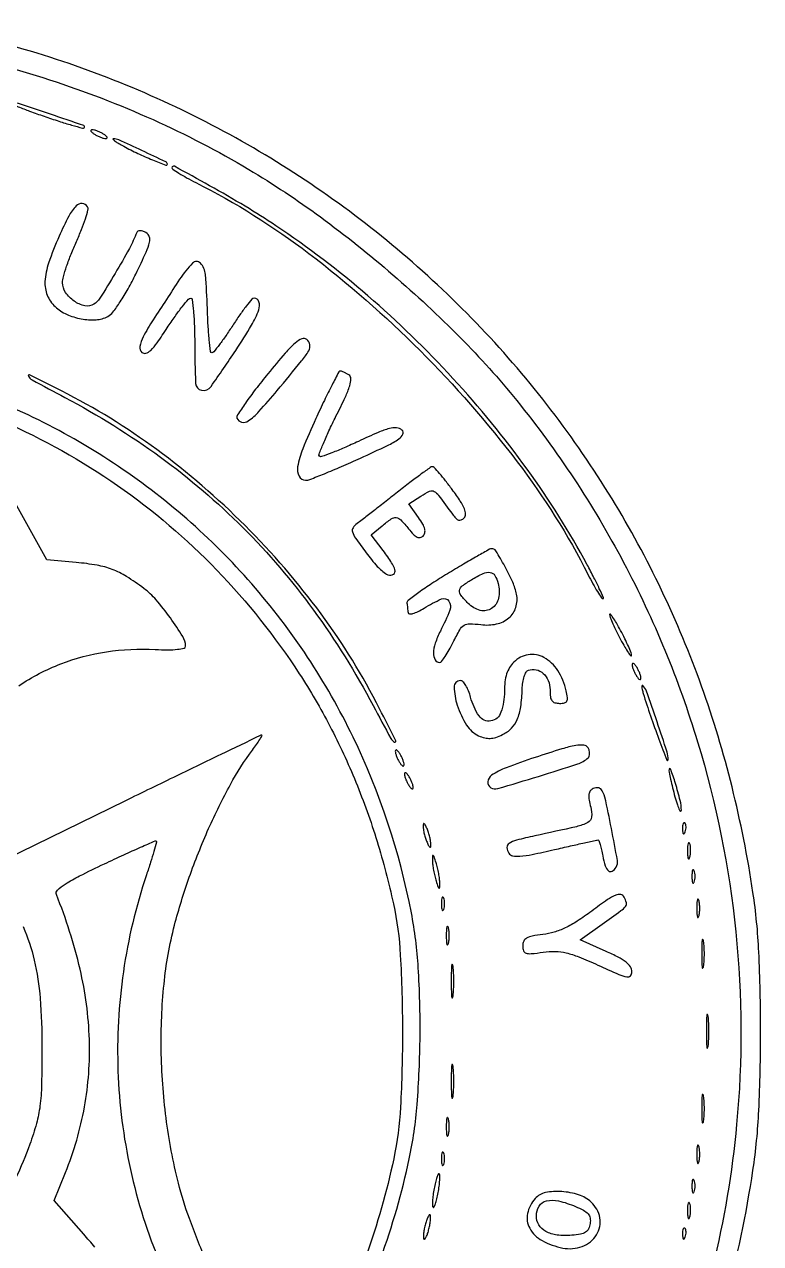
# Model space of a CAD drawing. Extents: x 0 to 449, y 1 to 450.
# Drawn here: x 287.6 to 449.2, y 178.4 to 446.1 of the extents above; entities that cross this region are included whole.
import ezdxf

# ---------------------------------------------------------------- set-up
doc = ezdxf.new("R2010")
doc.units = 0

msp = doc.modelspace()

# ---------------------------------------------------------------- linework, layer by layer
for points in [[(441.520682, 165.766314, 0.029185), (447.558738, 194.5, 0.025802), (448.836055, 207.602635, 0.011397), (449.232664, 225, 0.011397), (448.836055, 242.397365, 0.025802), (447.558738, 255.5, 0.023636), (442.962502, 278.644991, 0.025149), (436.273951, 300.768955, 0.025453), (427.486156, 321.861012, 0.025562), (416.611731, 341.919899, 0.053111), (387.824809, 379.473435, 0.052669), (351.698484, 410.23839, 0.052657), (309.933214, 432.782373, 0.053037), (264.480186, 446.038393, 0.017311)], [(269.467992, 440.266733, -0.026612), (293.141452, 433.941987, -0.02679), (315.848826, 425.190836, -0.029091), (336.852217, 414.267485, -0.024193), (352.595656, 403.814583, -0.019342), (368.519087, 391.116606, -0.019426), (383.324191, 377.304724, -0.025288), (395.695156, 363.5, -0.048322), (419.153768, 327.969852, -0.048096), (435.399836, 288.543031, -0.048203), (443.787617, 246.823444, -0.048989), (443.964332, 204.5, -0.072999), (428.978803, 143.121107, -0.071861)], [(356.463883, 154.294098, 0.071267), (372.104613, 197, 0.032804), (373.82646, 208.942319, 0.01724), (374.473498, 223.934012, 0.017239), (374.085592, 238.955779, 0.032369), (372.572096, 251, 0.065294), (359.770686, 289.613414, 0.067066), (337.5279, 323.235083, 0.067164), (307.212582, 349.731449, 0.065804), (270.754801, 367.465589, 0.010067)], [(282.967454, 358.909069, -0.049022), (308.071499, 344.861789, -0.049224), (329.872834, 326.255644, -0.047199), (347.960846, 303.5, -0.024223), (354.679552, 292.002596, -0.023023), (360.379616, 279.715895, -0.022539), (365.033448, 266.694947, -0.021005), (368.620749, 253, -0.039982), (370.144004, 241.72294, -0.013288), (370.60737, 225.040243, -0.013307), (370.182887, 208.344192, -0.039531), (368.687625, 197, -0.033275), (362.62275, 175.635564, -0.038256)], [(286.368816, 300.881229, -0.054734), (295.620495, 305.676853, -0.05517), (305.627402, 308.324286, -0.049975), (316.316303, 308.843552, 0.011361), (319.161829, 308.762141, 0.027952), (321.249452, 308.866627, 0.034206), (322.658882, 309.114783, 0.345354), (323.002098, 309.554219, 0.139475), (322.390038, 311.689534, 0.017068), (319.655012, 315.770425, 0.021166), (316.518242, 319.754999, 0.055085), (313.855171, 322.24341, 0.020866), (310.029327, 324.859252, 0.048053), (306.912085, 326.411321, 0.048327), (303.566793, 327.33483, 0.02132), (299.012802, 327.930864), (292.525604, 328.5), (288.512802, 335.758768), (284.5, 343.017535)], [(327.523831, 174.534751, -0.013525), (323.83288, 183.872687, -0.02524), (321.438861, 191.642175, -0.030322), (318.718631, 205.955749, -0.027988), (317.653725, 220.882941, -0.028765), (318.265587, 235.353899, -0.038463), (320.57453, 248.287622, -0.021926), (323.803199, 258.822189, -0.019345), (328.063843, 269.491798, -0.020059), (332.857688, 279.198719, -0.035074), (337.686689, 286.75, 0.007487), (338.584628, 287.996932, 0.013637), (339.274279, 289.045313, 0.00918), (339.769958, 289.879355, 0.575441), (339.699842, 290, 0.11259), (339.390061, 289.929348, 0.000062), (330.718932, 285.755722, 0.000822), (321.071499, 281.091143, 0.000501), (309.690959, 275.551392), (280.084017, 261.102785)], [(303.050806, 177.578834, 0.009486), (300.657238, 180.430743), (294.176535, 187.861486), (296.644039, 193.97041, 0.051373), (300.804077, 208.371012, 0.052852), (301.886386, 223.178527, 0.049796), (299.830861, 238.642055, 0.037518), (294.65111, 255, -0.311138), (294.871987, 255.980246, -0.043767), (296.602218, 257.318669, -0.026219), (299.735705, 259.106548, -0.006112), (305.179246, 261.76197, -0.002635), (309.465111, 263.760626, -0.004328), (313.115146, 265.401283, -0.000797), (316.33175, 266.807668, -0.311334), (316.565507, 266.76197, -0.268254), (316.625715, 266.526105, -0.001896), (316.039243, 264.471375, -0.006508), (315.31874, 262.098889, -0.004038), (314.414322, 259.332072, 0.045015), (309.346067, 238.07315, 0.044977), (308.162371, 216.244267, 0.045102), (310.899448, 194.61304, 0.045808), (317.465885, 173.940428, -0.006055)], [(287.333491, 247.968793, -0.044402), (289.783894, 240.608494, -0.039264), (291.081148, 232.259642, -0.019255), (291.481127, 221.5, -0.005356), (291.381837, 213.267851, -0.025544), (291.03489, 208.578398, -0.036416), (290.269973, 204.760399, -0.019359), (288.801913, 200.165396, -0.023554), (285.661463, 192.633849, -0.032099)]]:
    msp.add_lwpolyline(points, format="xyb")
for points in [[(291.92625, 425.934301, 0.005169), (295.184338, 424.84472, 0.008265), (297.991021, 423.989219, 0.003003), (300.395517, 423.31514, 0.269429), (300.739673, 423.406339, 0.55362), (300.63219, 423.87415, 0.001555), (293.338324, 426.377473, 0.003291), (286.341736, 428.703221, 0.097743), (284.496591, 428.924717, 0.782453), (284.470093, 428.768006, 0.006935), (286.267959, 428.015228, 0.008217), (288.761811, 427.058774, 0.00418)], [(303, 422, 0.026766), (303.647707, 421.628962, 0.024204), (304.353125, 421.315379, 0.024967), (305.012663, 421.096832, 0.067616), (305.5, 421.030626, 0.190341), (305.732273, 421.122372, 0.335455), (305.765625, 421.315379, 0.102785), (305.514186, 421.625641, 0.027796), (305, 422, 0.026766), (304.352293, 422.371038, 0.024204), (303.646875, 422.684621, 0.024967), (302.987337, 422.903168, 0.067616), (302.5, 422.969374, 0.190341), (302.267727, 422.877628, 0.335455), (302.234375, 422.684621, 0.102785), (302.485814, 422.374359, 0.027796)], [(309.429874, 419.333779, 0.013671), (312.520925, 417.768091, 0.013177), (315.730736, 416.353274, 0.005846), (318.672683, 415.18805, 0.525776), (319, 415.413273, 0.289425), (318.679837, 415.920043, 0.001695), (313.42145, 418.398788, 0.003052), (308.327889, 420.740995, 0.122723), (307.129157, 420.959962, 0.66055), (307.085672, 420.836928, 0.031944), (307.545465, 420.465756, 0.02035), (308.34824, 419.945986, 0.009426)], [(320, 414.603712, 0.253248), (320.169773, 414.290017, 0.006784), (321.542188, 413.419805, 0.012567), (323.237794, 412.43451, 0.00808), (325.25, 411.373846, -0.045623), (350.038792, 395.828152, -0.033535), (374.470731, 374.470731, -0.033535), (395.828152, 350.038792, -0.045623), (411.373846, 325.25, 0.00808), (412.43451, 323.237794, 0.012567), (413.419805, 321.542188, 0.006784), (414.290017, 320.169773, 0.253248), (414.603712, 320, 0.542141), (414.729062, 320.192491, 0.004285), (413.826085, 322.18802, 0.009727), (412.656268, 324.591572, 0.005564), (411.156019, 327.448579, 0.03293), (398.004341, 348.402606, 0.029104), (381.701521, 368.37733, 0.028869), (363.036634, 386.489102, 0.030975), (342.824936, 401.876698, 0.01175), (336.068877, 406.162247, 0.008282), (328.286158, 410.672406, 0.002297), (320.558209, 414.935038, 0.569334)], [(295.25, 399.584872, 0.020263), (292.937741, 393.701237, 0.069154), (292.138956, 389.674918, 0.110228), (292.630605, 386.663054, 0.109238), (294.356604, 384.134713, 0.082656), (296.875468, 382.450921, 0.059833), (300.101542, 381.436018, 0.061594), (303.35278, 381.233417, 0.108068), (305.934337, 381.964858, 0.106839), (307.029407, 382.895239, 0.017694), (308.643585, 385.164542, 0.01851), (310.393241, 388.044884, 0.014609), (312.076493, 391.280892, 0.004954), (314.354226, 396.112508, 0.047478), (315.103415, 398.259522, 0.146005), (315.042692, 399.494997, 0.182362), (314.308266, 400.367238, 0.042118), (313.599783, 400.688755, 0.080413), (312.986503, 400.80121, 0.119972), (312.532303, 400.700628, 0.192205), (312.269774, 400.40979, -0.036625), (310.661021, 396.880803, -0.009366), (307.541327, 391.427994, -0.005512), (304.197635, 385.967282, -0.116585), (302.850991, 384.639827, -0.192884), (300.883887, 384.312251, -0.097724), (298.544618, 385.331487, -0.092385), (296.66207, 387.231367, -0.150258), (296, 389.384738, -0.068347), (296.179045, 390.688447, -0.012774), (296.890273, 392.999852, -0.013463), (297.870472, 395.676957, -0.011948), (299.030718, 398.407474, 0.011833), (300.149066, 401.037713, 0.017265), (300.997928, 403.408422, 0.012821), (301.571451, 405.375678, 0.205733), (301.471701, 406.045789, 0.239902), (300.295481, 406.760988, 0.223532), (298.972091, 406.256166, 0.072862), (297.355994, 403.997558, 0.015158)], [(321.699693, 390.122392, 0.002371), (315.887819, 381.24891, 0.02446), (313.690172, 377.46532, 0.071366), (312.952084, 375.343801, 0.274173), (313.403077, 374.080439, 0.25395), (314.291639, 373.904627, 0.117207), (315.336757, 374.524582, 0.047308), (316.752105, 376.17958, 0.008878), (318.989444, 379.483798, -0.008881), (320.680314, 381.980931, -0.013444), (322.247056, 384.085866, -0.008105), (323.613301, 385.765223, -0.221425), (324.117458, 386, -0.379789), (324.470215, 385.686891, -0.007493), (324.740753, 383.093928, -0.013877), (324.93652, 379.90019, -0.008367), (325, 376.106989, 0.011033), (325.19482, 367.279142, 0.351199), (326.528222, 365.757666, 0.289703), (328.585877, 366.599319, 0.008902), (334.005457, 374.508276, 0.010529), (337.48533, 380.035463, 0.050628), (339.066405, 383.396784, 0.157523), (339.113473, 385.205407, 0.332593), (338.051069, 386, 0.221642), (337.578824, 385.779846, 0.008515), (336.330347, 384.240069, 0.013828), (334.899519, 382.304679, 0.009153), (333.360086, 380.008746, -0.007804), (331.829073, 377.711999, -0.011943), (330.424225, 375.774854, -0.006524), (329.197999, 374.209091, -0.223912), (328.786212, 374.008746, -0.382177), (328.491837, 374.265812, -0.00511), (328.198024, 376.863229, -0.011391), (327.947287, 380.005073, -0.006868), (327.786212, 383.738416, 0.013422), (327.368092, 391.167231, 0.171266), (326.241139, 393.675227, 0.428908), (324.52435, 393.673329, 0.043711)], [(341.071158, 369.378695, 0.007616), (338.362803, 365.970728, 0.011723), (336.135282, 362.933729, 0.006222), (334.373399, 360.34142, 0.23052), (334.282406, 359.652782, 0.26207), (335.287937, 358.741198, 0.209391), (336.748326, 359.020541, 0.059078), (339.104373, 361.086265, 0.009432), (343.125734, 365.726419, 0.002294), (348.481634, 372.207507, 0.04065), (350.024036, 374.439051, 0.175345), (350.260575, 375.766288, 0.178686), (349.590242, 376.925106, 0.28436), (348.53931, 377.071736, 0.07752), (347.065232, 376.126489, 0.033827), (344.862181, 373.89167, 0.005968)], [(351.58308, 359.527029, 0.011275), (348.710362, 352.892224, 0.055565), (347.604863, 348.974727, 0.157942), (347.919663, 346.881451, 0.284372), (349.344152, 346, 0.092202), (350.288562, 346.175646, 0.003911), (353.464535, 347.427961, 0.006606), (357.215077, 348.998769, 0.004642), (361.39531, 350.861145, 0.004389), (367.300426, 353.620871, 0.037044), (369.846707, 355.078831, 0.140124), (370.703925, 356.100095, 0.336371), (370.492641, 357.006108, 0.154673), (369.313703, 357.484951, 0.083324), (367.736121, 357.346768, 0.039332), (365.309827, 356.509583, 0.006971), (360.925095, 354.526069, -0.007244), (357.813336, 353.12045, -0.01154), (355.109114, 352.019249, -0.00551), (352.825929, 351.179058, -0.289447), (352.389038, 351.277629, -0.297716), (352.297574, 351.713852, -0.005196), (353.242609, 354.063292, -0.011241), (354.466814, 356.839536, -0.007022), (356.018586, 360.036965, 0.006969), (358.079816, 364.282997, 0.034466), (359.038069, 366.76024, 0.071279), (359.28186, 368.291623, 0.261038), (358.831774, 369.125131, 0.016182), (358.281596, 369.449435, 0.017927), (357.729776, 369.725876, 0.017562), (357.245037, 369.927086, 0.082806), (356.950441, 369.984687, 0.286686), (356.641495, 369.803447, 0.001918), (355.147086, 366.919067, 0.006651), (353.469705, 363.54102, 0.004107)], [(296.530397, 364.167198, -0.03523), (317.474357, 351.079911, -0.039164), (335.593737, 335.592957, -0.039149), (351.082249, 317.464256, -0.035151), (364.181723, 296.5, 0.001529), (368.044006, 289.281144, 0.152385), (368.857668, 288.485793, 0.722704), (369.122475, 288.747772, 0.001711), (365.603507, 295.774964, 0.042189), (352.736301, 316.667635, 0.037283), (336.048586, 336.048586, 0.037283), (316.667635, 352.736301, 0.042189), (295.774964, 365.603507, 0.001736), (288.745676, 369.123077, 0.72748), (288.486179, 368.85742, 0.149175), (289.301394, 368.033952, 0.001548)], [(369.5, 343.363725, -0.001168), (366.685074, 341.141945, -0.001386), (364.016004, 339.057327, -0.001202), (361.754887, 337.310103, -0.0089), (360.660866, 336.499488, 0.094876), (359.77295, 335.568506, 0.220982), (359.643841, 334.635903, 0.079581), (360.308203, 333.28219, 0.00656), (362.624321, 330.093417, 0.023237), (365.094887, 327.086362, 0.06842), (367.137934, 325.365748, 0.222863), (368.377542, 325.210298, 0.325017), (369, 326.066722, 0.116624), (368.857263, 326.67035, 0.015629), (368.231647, 327.827457, 0.017363), (367.385903, 329.171561, 0.013813), (366.384329, 330.562765), (363.768659, 333.992086), (366.134329, 335.962774, -0.02162), (368.164694, 337.51053, -0.181088), (369.263537, 337.790881, -0.179636), (370.281031, 337.281723, -0.02121), (371.9561, 335.32868, 0.024334), (373.00605, 334.119851, 0.08735), (373.827303, 333.517655, 0.160976), (374.519917, 333.420593, 0.15252), (375.151635, 333.751635, 0.143302), (375.525532, 334.434858, 0.115989), (375.513046, 335.274031, 0.070459), (375.071991, 336.357754, 0.022899), (374.132365, 337.814111), (372.01882, 340.782311), (374.676104, 342.523431, -0.032797), (376.567056, 343.592272, -0.248069), (377.558452, 343.555153, -0.102457), (378.558829, 342.663588, -0.003758), (381.572003, 338.540729, 0.033414), (382.312714, 337.644024, 0.126691), (382.923192, 337.259977, 0.186165), (383.503395, 337.294027, 0.089907), (384.124509, 337.724509, 0.206048), (384.454489, 338.553101, 0.091711), (384.204176, 339.725607, 0.047787), (383.31067, 341.405849, 0.012247), (381.548611, 343.933779, 0.00834), (380.075249, 345.872272, 0.01272), (378.726809, 347.499359, 0.007282), (377.557461, 348.800697, 0.225671), (377.164831, 348.957655, 0.140118), (376.718619, 348.798793, 0.002502), (374.639044, 347.29697, 0.006043), (372.230813, 345.494392, 0.00397)], [(380.5, 325.467833, 0.008098), (377.057666, 323.303324, 0.012638), (374.173125, 321.318061, 0.006791), (371.849583, 319.582121, 0.25927), (371.6, 319.005037, 0.003232), (371.649065, 318.542296, 0.001785), (371.714687, 317.977521, 0.00178), (371.785288, 317.40551, 0.002862), (371.85, 316.918441, 0.365696), (372.153852, 316.645527, 0.077046), (372.919047, 316.740245, 0.046842), (374.029313, 317.171591, 0.022354), (375.368034, 317.918441, -0.034947), (379.186112, 319.924202, -0.356777), (380.789115, 319.477871, -0.252962), (381.024559, 317.497159, -0.023637), (378.930215, 312.86321, 0.036433), (377.810248, 310.20617, 0.075805), (377.420326, 307.997682, 0.137392), (377.784537, 306.569164, 0.268187), (378.76935, 306, 0.231204), (379.198464, 306.209632, 0.01715), (379.986734, 307.296114, 0.021025), (380.863373, 308.721745, 0.014255), (381.74513, 310.412302, -0.014797), (383.177163, 313.150629, -0.123404), (384.130479, 314.159679, -0.150964), (385.364329, 314.499245, -0.025563), (387.828299, 314.296204, 0.086345), (391.2558, 314.429705, 0.123974), (393.969212, 315.766913, 0.140974), (395.502884, 318.076822, 0.126522), (395.659281, 320.953594, 0.055904), (394.814095, 323.600407, 0.020576), (393.063836, 327.116035, 0.012465), (391.112397, 330.461912, 0.275394), (390.151224, 330.962796, 0.114155), (389.691522, 330.828418, 0.001465), (387.047547, 329.333304, 0.004172), (383.996476, 327.562288, 0.002714)], [(391.628202, 323.345223, -0.113543), (391.693052, 320.068326, -0.195802), (390.191234, 317.840012, -0.215915), (387.694368, 317.422347, -0.132222), (385.061484, 318.938516, -0.028169), (383.468137, 320.722275, -0.203811), (383.167186, 321.807002, -0.199725), (383.737246, 322.789512, -0.026956), (385.751787, 324.158574, -0.026346), (388.333035, 325.536429, -0.144792), (389.876956, 325.769849, -0.227575), (390.908149, 325.086757, -0.073206)], [(416.090375, 316.5, 0.094631), (416.207012, 315.889247, 0.008881), (416.798202, 314.471875, 0.011139), (417.577173, 312.796424, 0.008536), (418.5, 311, 0.008666), (419.426008, 309.340439, 0.019167), (420.201798, 308.115625, 0.032513), (420.739106, 307.434553, 0.687314), (420.909625, 307.5, 0.094631), (420.792988, 308.110753, 0.008881), (420.201798, 309.528125, 0.011139), (419.422827, 311.203576, 0.008536), (418.5, 313, 0.008666), (417.573992, 314.659561, 0.019167), (416.798202, 315.884375, 0.032513), (416.260894, 316.565447, 0.687314)], [(395.060577, 306.060577, 0.061002), (394.123967, 304.862563, 0.05805), (393.485357, 303.454249, 0.049474), (393.11885, 301.742163, 0.028012), (393, 299.622445, -0.082377), (392.240232, 295.042179, -0.274626), (390.012059, 293.142459, -0.29382), (387.422035, 294.242372, -0.08753), (385.573635, 298.347962, 0.03201), (385.121985, 299.746287, 0.043967), (384.530571, 300.927214, 0.051395), (383.896042, 301.753515, 0.206155), (383.323635, 302, 0.420207), (381.95761, 300.605794, 0.075018), (382.644543, 296.608209, 0.058923), (384.703298, 292.208219, 0.148048), (387.334715, 289.893355, 0.045496), (388.663718, 289.42832, 0.073316), (389.855002, 289.309638, 0.067547), (391.097495, 289.53825, 0.033024), (392.594386, 290.141119, 0.088306), (394.514902, 291.526897, 0.09123), (395.813288, 293.476049, 0.067655), (396.58045, 296.241898, 0.027078), (396.90032, 300.166667, -0.031515), (397.030236, 301.603262, -0.040959), (397.337906, 302.88791, -0.046185), (397.761413, 303.864326, -0.183251), (398.25, 304.281539, -0.141117), (399.960083, 304.390965, -0.131034), (401.522939, 303.583148, -0.115354), (402.615582, 301.997823, -0.093714), (403, 299.964816, 0.031192), (403.094079, 298.45824, 0.123989), (403.427786, 297.601547, 0.168471), (404.061579, 297.1502, 0.071375), (405.108408, 297, 0.051795), (406.205443, 297.113947, 0.222882), (406.716067, 297.498584, 0.157564), (406.846846, 298.242353, 0.023709), (406.56328, 299.75, 0.082017), (404.691809, 304.213879, 0.127779), (401.673587, 307.059437, 0.165305), (398.225396, 307.666028, 0.159299)], [(421.030626, 305.5, 0.067616), (421.096832, 305.012663, 0.024967), (421.315379, 304.353125, 0.024204), (421.628962, 303.647707, 0.026766), (422, 303, 0.027796), (422.374359, 302.485814, 0.102785), (422.684621, 302.234375, 0.335455), (422.877628, 302.267727, 0.190341), (422.969374, 302.5, 0.067616), (422.903168, 302.987337, 0.024967), (422.684621, 303.646875, 0.024204), (422.371038, 304.352293, 0.026766), (422, 305, 0.027796), (421.625641, 305.514186, 0.102785), (421.315379, 305.765625, 0.335455), (421.122372, 305.732273, 0.190341)], [(423.469915, 299.165703, 0.008072), (425.062582, 294.272836, 0.006745), (426.906835, 289.130049, 0.003374), (428.660588, 284.534506, 0.800893), (428.925565, 284.574848, 0.096191), (428.710659, 286.318244, 0.003197), (426.499491, 292.972066, 0.002683), (424.179662, 299.687926, 0.120845), (423.380146, 300.912293, 0.458106), (423.21908, 300.894934, 0.165394), (423.147218, 300.641661, 0.045603), (423.235665, 300.025159, 0.016229)], [(369.030626, 286.5, 0.067616), (369.096832, 286.012663, 0.024967), (369.315379, 285.353125, 0.024204), (369.628962, 284.647707, 0.026766), (370, 284, 0.027796), (370.374359, 283.485814, 0.102785), (370.684621, 283.234375, 0.335455), (370.877628, 283.267727, 0.190341), (370.969374, 283.5, 0.067616), (370.903168, 283.987337, 0.024967), (370.684621, 284.646875, 0.024204), (370.371038, 285.352293, 0.026766), (370, 286, 0.027796), (369.625641, 286.514186, 0.102785), (369.315379, 286.765625, 0.335455), (369.122372, 286.732273, 0.190341)], [(399.75, 285.124494, 0.010552), (393.373795, 282.864724, 0.059404), (390.174602, 281.197695, 0.226025), (389.360979, 279.800038, 0.2821), (390.02465, 278.484765, 0.212986), (391.519965, 278.283377, 0.002959), (400.48494, 280.975689, 0.004825), (409.090293, 283.706747, 0.106119), (411.353625, 285.028039, 0.128984), (411.616631, 285.434429, 0.079627), (411.707249, 285.99984, 0.070432), (411.617309, 286.635164, 0.06379), (411.353625, 287.244061, 0.240073), (410.423337, 287.831839, 0.06834), (408.662899, 287.753969, 0.030051), (405.633218, 287.010127, 0.004663)], [(371.030626, 281.5, 0.067616), (371.096832, 281.012663, 0.024967), (371.315379, 280.353125, 0.024204), (371.628962, 279.647707, 0.026766), (372, 279, 0.027796), (372.374359, 278.485814, 0.102785), (372.684621, 278.234375, 0.335455), (372.877628, 278.267727, 0.190341), (372.969374, 278.5, 0.067616), (372.903168, 278.987337, 0.024967), (372.684621, 279.646875, 0.024204), (372.371038, 280.352293, 0.026766), (372, 281, 0.027796), (371.625641, 281.514186, 0.102785), (371.315379, 281.765625, 0.335455), (371.122372, 281.732273, 0.190341)], [(429.124143, 282.5, 0.06871), (429.156939, 281.868038, 0.006307), (429.472406, 280.325, 0.008053), (429.903299, 278.487897, 0.006225), (430.429872, 276.5, 0.009518), (430.967912, 274.699809, 0.032066), (431.416164, 273.55625, 0.239016), (431.664625, 273.361867, 0.470527), (431.833731, 273.5, 0.062604), (431.576903, 275.652381, 0.012158), (430.538253, 279.432935, 0.015548), (429.493083, 282.549974, 0.801088)], [(412.25441, 278.157234, 0.133042), (411.748273, 277.616857, 0.102343), (411.52072, 276.837805, 0.066223), (411.577803, 275.741956, 0.023755), (411.937706, 274.217206, -0.094501), (412.134231, 272.060166, -0.254581), (411.297998, 270.827709, -0.063368), (408.817019, 269.923479, -0.002707), (399.704356, 267.909397, 0.008702), (395.61853, 266.954828, 0.085055), (394.003286, 266.240049, 0.264476), (393.553891, 265.349556, 0.126628), (393.947262, 264.085332, 0.214117), (394.794357, 263.511558, 0.06334), (396.396542, 263.436231, 0.030992), (399.07684, 263.81803, 0.00571), (403.956809, 264.883078, -0.000843), (407.508475, 265.694526, -0.001326), (410.561626, 266.378154, -0.000314), (413.238506, 266.968318, -0.054145), (413.530217, 267, -0.321581), (413.704609, 266.8749, -0.009633), (413.990874, 265.971875, -0.015763), (414.286927, 264.841702, -0.009807), (414.565978, 263.5, 0.030411), (415.117984, 261.303826, 0.141266), (415.835463, 260.226959, 0.321287), (416.64654, 260.161398, 0.1196), (417.50676, 261.010938, 0.184515), (417.793356, 262.512071, 0.004513), (416.47451, 269.547737, 0.005706), (415.038542, 276.42855, 0.129896), (414.122121, 278.208359, 0.13668), (413.785555, 278.421852, 0.080415), (413.309959, 278.485539, 0.070016), (412.771921, 278.394748, 0.061728)], [(375.140571, 270, 0.04179), (375.200514, 269.284048, 0.018434), (375.393028, 268.353125, 0.018093), (375.670913, 267.375609, 0.02318), (376, 266.5, 0.015364), (376.374931, 265.696484, 0.14515), (376.632858, 265.422706, 0.507108), (376.803802, 265.497353, 0.055166), (376.859429, 266, 0.04179), (376.799486, 266.715952, 0.018434), (376.606972, 267.646875, 0.018093), (376.329087, 268.624391, 0.02318), (376, 269.5, 0.015364), (375.625069, 270.303516, 0.14515), (375.367142, 270.577294, 0.507108), (375.196198, 270.502647, 0.055166)], [(432.078947, 269.416667, 0.018894), (432.137993, 268.670344, 0.168741), (432.279315, 268.37858, 0.470617), (432.461564, 268.395823, 0.054073), (432.683114, 268.8125, 0.051402), (432.839148, 269.359369, 0.05415), (432.876576, 269.916927, 0.060344), (432.797407, 270.402231, 0.126455), (432.604167, 270.729167, 0.296942), (432.385309, 270.77538, 0.208169), (432.200665, 270.592839, 0.077125), (432.089945, 270.112848, 0.028489)], [(433.194949, 264.5, 0.012823), (433.235556, 263.431793, 0.080377), (433.356533, 262.900903, 0.597527), (433.51666, 262.883358, 0.087174), (433.692991, 263.269032, 0.037336), (433.832894, 264.036634, 0.029507), (433.872264, 264.880008, 0.030339), (433.814405, 265.671085, 0.06278), (433.655937, 266.269032, 0.31318), (433.47713, 266.386009, 0.333666), (433.315079, 266.257153, 0.052471), (433.212705, 265.580113, 0.014395)], [(377.19936, 262.5, 0.0298), (377.255671, 261.556033, 0.014229), (377.434548, 260.353125, 0.01405), (377.693325, 259.103357, 0.019418), (378, 258, 0.004595), (378.442721, 256.660122, 0.172749), (378.63806, 256.413781, 0.574334), (378.778516, 256.487696, 0.010926), (378.80064, 257.5, 0.0298), (378.744329, 258.443967, 0.014229), (378.565452, 259.646875, 0.01405), (378.306675, 260.896643, 0.019418), (378, 262, 0.004595), (377.557279, 263.339878, 0.172749), (377.36194, 263.586219, 0.574334), (377.221484, 263.512304, 0.010926)], [(434.157895, 259, 0.017491), (434.189089, 258.10856, 0.078554), (434.306058, 257.601562, 0.447206), (434.474999, 257.540618, 0.174857), (434.662281, 257.75, 0.057986), (434.818615, 258.320008, 0.037979), (434.87034, 259, 0.037979), (434.818615, 259.679992, 0.057986), (434.662281, 260.25, 0.174857), (434.474999, 260.459382, 0.447206), (434.306058, 260.398438, 0.078554), (434.189089, 259.89144, 0.017491)], [(379.157895, 253, 0.017491), (379.189089, 252.10856, 0.078554), (379.306058, 251.601562, 0.447206), (379.474999, 251.540618, 0.174857), (379.662281, 251.75, 0.057986), (379.818615, 252.320008, 0.037979), (379.87034, 253, 0.037979), (379.818615, 253.679992, 0.057986), (379.662281, 254.25, 0.174857), (379.474999, 254.459382, 0.447206), (379.306058, 254.398438, 0.078554), (379.189089, 253.89144, 0.017491)], [(412.16453, 251.384567, -0.015803), (408.982022, 249.172191, -0.032021), (406.32386, 247.678852, -0.039305), (403.900437, 246.74095, -0.044643), (401.460893, 246.242702, 0.016908), (399.119622, 245.898301, 0.083299), (397.868646, 245.447211, 0.155428), (397.231016, 244.762922, 0.110883), (397, 243.734024, 0.088256), (397.188823, 242.672614, 0.233706), (397.73287, 242.15603, 0.098921), (398.859808, 242.039385, 0.010539), (401.489681, 242.343531, -0.038105), (404.16547, 242.50439, -0.053469), (406.53879, 242.211077, -0.038628), (409.311992, 241.331854, -0.01084), (413.489681, 239.536348, 0.004071), (418.091268, 237.484417, 0.054662), (419.852446, 236.935571, 0.257265), (420.651363, 237.192125, 0.191403), (421, 238.069503, 0.152601), (420.671096, 239.122071, 0.074969), (419.699154, 240.154175, 0.046826), (417.989859, 241.255015, 0.01555), (415.300126, 242.545975), (409.600252, 245.06673), (414.443778, 248.510351, 0.002452), (418.574354, 251.477687, 0.064324), (419.566214, 252.413502, 0.23113), (419.758677, 253.229206, 0.072032), (419.295301, 254.43681, 0.217485), (418.522586, 255.002923, 0.153292), (417.435359, 254.893589, 0.051736), (415.650098, 253.900089, 0.006969)], [(435.232003, 252, 0.011065), (435.259713, 250.748017, 0.052887), (435.366341, 250.042187, 0.542911), (435.521012, 249.99086, 0.161593), (435.689326, 250.25, 0.039571), (435.831531, 251.047266, 0.024357), (435.877971, 252, 0.024357), (435.831531, 252.952734, 0.039571), (435.689326, 253.75, 0.161593), (435.521012, 254.00914, 0.542911), (435.366341, 253.957813, 0.052887), (435.259713, 253.251983, 0.011065)], [(380.232003, 246, 0.011065), (380.259713, 244.748017, 0.052887), (380.366341, 244.042187, 0.542911), (380.521012, 243.99086, 0.161593), (380.689326, 244.25, 0.039571), (380.831531, 245.047266, 0.024357), (380.877971, 246, 0.024357), (380.831531, 246.952734, 0.039571), (380.689326, 247.75, 0.161593), (380.521012, 248.00914, 0.542911), (380.366341, 247.957813, 0.052887), (380.259713, 247.251983, 0.011065)], [(436.299664, 242, 0.006336), (436.324637, 240.02938, 0.03126), (436.422038, 238.923438, 0.664672), (436.564074, 238.887591, 0.124239), (436.716254, 239.25, 0.023547), (436.846019, 240.502218, 0.014044), (436.888098, 242, 0.014044), (436.846019, 243.497782, 0.023547), (436.716254, 244.75, 0.124239), (436.564074, 245.112409, 0.664672), (436.422038, 245.076562, 0.03126), (436.324637, 243.97062, 0.006336)], [(381.320074, 236, 0.005179), (381.344207, 233.670434, 0.025693), (381.43855, 232.364063, 0.707215), (381.576315, 232.333801, 0.108536), (381.723396, 232.75, 0.019375), (381.849065, 234.229765, 0.011494), (381.889766, 236, 0.011494), (381.849065, 237.770235, 0.019375), (381.723396, 239.25, 0.108536), (381.576315, 239.666199, 0.707215), (381.43855, 239.635937, 0.025693), (381.344207, 238.329566, 0.005179)], [(437.320074, 225, 0.005179), (437.344207, 222.670434, 0.025693), (437.43855, 221.364063, 0.707215), (437.576315, 221.333801, 0.108536), (437.723396, 221.75, 0.019375), (437.849065, 223.229765, 0.011494), (437.889766, 225, 0.011494), (437.849065, 226.770235, 0.019375), (437.723396, 228.25, 0.108536), (437.576315, 228.666199, 0.707215), (437.43855, 228.635937, 0.025693), (437.344207, 227.329566, 0.005179)], [(381.320074, 214, 0.005179), (381.344207, 211.670434, 0.025693), (381.43855, 210.364063, 0.707215), (381.576315, 210.333801, 0.108536), (381.723396, 210.75, 0.019375), (381.849065, 212.229765, 0.011494), (381.889766, 214, 0.011494), (381.849065, 215.770235, 0.019375), (381.723396, 217.25, 0.108536), (381.576315, 217.666199, 0.707215), (381.43855, 217.635937, 0.025693), (381.344207, 216.329566, 0.005179)], [(436.299664, 208, 0.006336), (436.324637, 206.02938, 0.03126), (436.422038, 204.923438, 0.664672), (436.564074, 204.887591, 0.124239), (436.716254, 205.25, 0.023547), (436.846019, 206.502218, 0.014044), (436.888098, 208, 0.014044), (436.846019, 209.497782, 0.023547), (436.716254, 210.75, 0.124239), (436.564074, 211.112409, 0.664672), (436.422038, 211.076562, 0.03126), (436.324637, 209.97062, 0.006336)], [(380.232003, 204, 0.011065), (380.259713, 202.748017, 0.052887), (380.366341, 202.042187, 0.542911), (380.521012, 201.99086, 0.161593), (380.689326, 202.25, 0.039571), (380.831531, 203.047266, 0.024357), (380.877971, 204, 0.024357), (380.831531, 204.952734, 0.039571), (380.689326, 205.75, 0.161593), (380.521012, 206.00914, 0.542911), (380.366341, 205.957813, 0.052887), (380.259713, 205.251983, 0.011065)], [(379.157895, 197, 0.017491), (379.189089, 196.10856, 0.078554), (379.306058, 195.601562, 0.447206), (379.474999, 195.540618, 0.174857), (379.662281, 195.75, 0.057986), (379.818615, 196.320008, 0.037979), (379.87034, 197, 0.037979), (379.818615, 197.679992, 0.057986), (379.662281, 198.25, 0.174857), (379.474999, 198.459382, 0.447206), (379.306058, 198.398438, 0.078554), (379.189089, 197.89144, 0.017491)], [(435.232003, 198, 0.011065), (435.259713, 196.748017, 0.052887), (435.366341, 196.042187, 0.542911), (435.521012, 195.99086, 0.161593), (435.689326, 196.25, 0.039571), (435.831531, 197.047266, 0.024357), (435.877971, 198, 0.024357), (435.831531, 198.952734, 0.039571), (435.689326, 199.75, 0.161593), (435.521012, 200.00914, 0.542911), (435.366341, 199.957813, 0.052887), (435.259713, 199.251983, 0.011065)], [(377.555556, 190.444444, 0.013023), (377.325632, 189.014252, 0.018695), (377.202668, 187.736915, 0.014773), (377.172439, 186.696271, 0.198781), (377.315479, 186.351188, 0.514681), (377.527654, 186.386572, 0.029048), (377.830446, 187.109138, 0.025168), (378.150166, 188.186766, 0.013162), (378.444444, 189.555556, 0.013023), (378.674368, 190.985748, 0.018695), (378.797332, 192.263085, 0.014773), (378.827561, 193.303729, 0.198781), (378.684521, 193.648812, 0.514681), (378.472346, 193.613428, 0.029048), (378.169554, 192.890862, 0.025168), (377.849834, 191.813234, 0.013162)], [(434.157895, 191, 0.017491), (434.189089, 190.10856, 0.078554), (434.306058, 189.601562, 0.447206), (434.474999, 189.540618, 0.174857), (434.662281, 189.75, 0.057986), (434.818615, 190.320008, 0.037979), (434.87034, 191, 0.037979), (434.818615, 191.679992, 0.057986), (434.662281, 192.25, 0.174857), (434.474999, 192.459382, 0.447206), (434.306058, 192.398438, 0.078554), (434.189089, 191.89144, 0.017491)], [(399.747443, 188.273421, 0.131695), (398.058104, 184.977821, 0.181645), (398.542574, 181.718833, 0.142992), (401.265814, 179.025961, 0.074723), (405.790593, 177.391881, 0.139222), (410.091631, 177.733542, 0.166374), (413.222898, 180.295141, 0.18432), (413.942334, 184.018759, 0.16691), (412.04058, 187.463276, 0.104624), (409.28897, 189.064695, 0.063279), (405.57347, 189.787723, 0.065665), (402.006269, 189.554332, 0.161061)], [(408.604399, 186.520826, -0.02575), (410.376784, 185.670632, -0.090965), (411.354469, 184.879714, -0.131168), (411.794511, 183.964862, -0.082301), (411.82228, 182.770826, -0.076679), (411.473773, 181.619938, -0.139513), (410.827764, 180.88979, -0.096767), (409.712962, 180.449311, -0.025135), (407.792336, 180.192159, -0.050372), (404.562277, 180.249724, -0.095739), (402.095058, 181.038339, -0.128965), (400.562832, 182.485291, -0.140284), (400, 184.45185, -0.13993), (400.611684, 186.59473, -0.197175), (402.203926, 187.744309, -0.118799), (404.871516, 187.742936, -0.039714)], [(433.194949, 185.5, 0.012823), (433.235556, 184.431793, 0.080377), (433.356533, 183.900903, 0.597527), (433.51666, 183.883358, 0.087174), (433.692991, 184.269032, 0.037336), (433.832894, 185.036634, 0.029507), (433.872264, 185.880008, 0.030339), (433.814405, 186.671085, 0.06278), (433.655937, 187.269032, 0.31318), (433.47713, 187.386009, 0.333666), (433.315079, 187.257153, 0.052471), (433.212705, 186.580113, 0.014395)], [(375.571429, 182.428571, 0.01763), (375.346523, 181.376727, 0.024478), (375.225007, 180.420827, 0.022563), (375.199935, 179.646795, 0.195604), (375.331236, 179.335431, 0.453302), (375.541307, 179.349272, 0.049436), (375.830364, 179.81547, 0.034717), (376.141471, 180.579214, 0.01788), (376.428571, 181.571429, 0.01763), (376.653477, 182.623273, 0.024478), (376.774993, 183.579173, 0.022563), (376.800065, 184.353205, 0.195604), (376.668764, 184.664569, 0.453302), (376.458693, 184.650728, 0.049436), (376.169636, 184.18453, 0.034717), (375.858529, 183.420786, 0.01788)], [(432.078947, 180.416667, 0.018894), (432.137993, 179.670344, 0.168741), (432.279315, 179.37858, 0.470617), (432.461564, 179.395823, 0.054073), (432.683114, 179.8125, 0.051402), (432.839148, 180.359369, 0.05415), (432.876576, 180.916927, 0.060344), (432.797407, 181.402231, 0.126455), (432.604167, 181.729167, 0.296942), (432.385309, 181.77538, 0.208169), (432.200665, 181.592839, 0.077125), (432.089945, 181.112848, 0.028489)]]:
    msp.add_lwpolyline(points, format="xyb", close=True)

doc.saveas('drawing.dxf')
